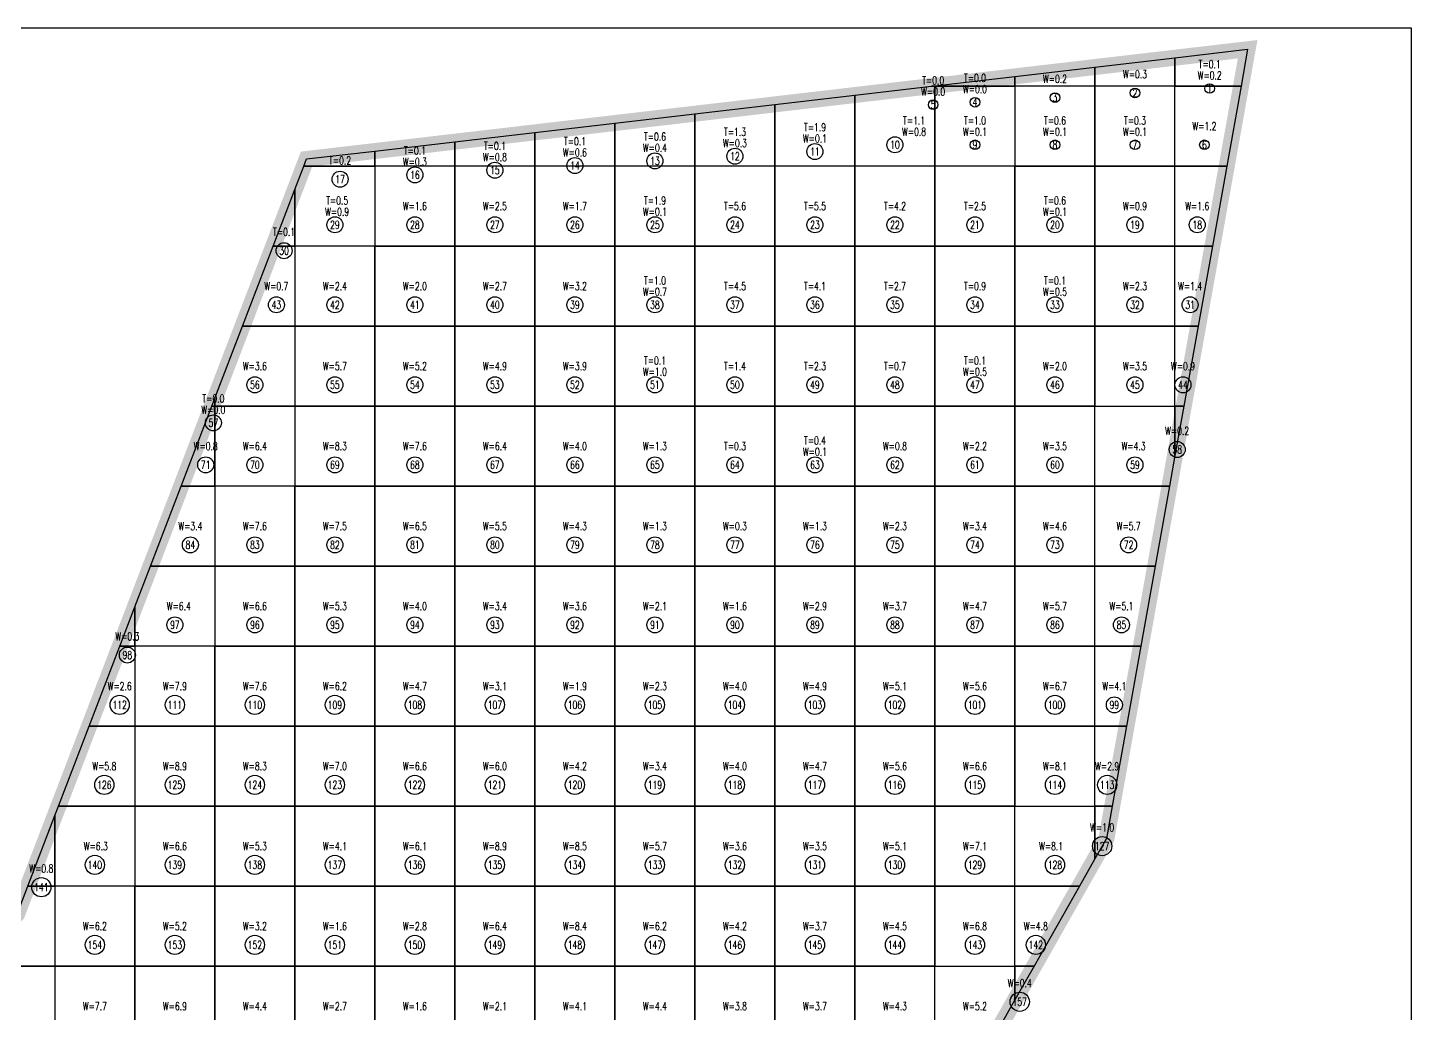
# Model space of a CAD drawing. Extents: x 4283 to 40403, y 1134 to 1764.
# Drawn here: x 16305.5 to 16392, y 1612.5 to 1674.1 of the extents above; entities that cross this region are included whole.
import ezdxf
from ezdxf.enums import TextEntityAlignment as Align

# ---------------------------------------------------------------- set-up
doc = ezdxf.new("R2010")
doc.units = 0
for name, color, linetype in [('tdz_18-2方格网', 2, 'Continuous'), ('tdz_18-2方格网计算', 7, 'Continuous'), ('tdz_土方计算图', 7, 'Continuous'), ('tdz_格田', 6, 'Continuous')]:
    doc.layers.add(name, color=color, linetype=linetype)
doc.styles.add('GLandNum', font='txt_____.ttf', dxfattribs={"width": 0.7, "height": 0.5})

msp = doc.modelspace()

# ---------------------------------------------------------------- linework, layer by layer
at = {"layer": 'tdz_18-2方格网', "linetype": 'Continuous'}
for points in [[(16381.348, 1670.44, 3396), (16377.219, 1670.44, 3396.122), (16377.219, 1672.215, 3396.202), (16381.761, 1672.745, 3396)], [(16372.219, 1671.632, 3396.424), (16372.219, 1670.44, 3396.343), (16367.219, 1670.44, 3396.705), (16367.219, 1671.049, 3396.645)], [(16377.219, 1672.215, 3396.202), (16377.219, 1670.44, 3396.122), (16372.219, 1670.44, 3396.343), (16372.219, 1671.632, 3396.424)], [(16367.219, 1671.049, 3396.645), (16367.219, 1670.44, 3396.705), (16362.219, 1670.44, 3396.871), (16362.219, 1670.466, 3396.867)], [(16357.219, 1669.883, 3397.089), (16357.219, 1665.44, 3396.807), (16352.219, 1665.44, 3397.036), (16352.219, 1669.3, 3397.311)], [(16361.996, 1670.44, 3396.877), (16362.219, 1670.44, 3396.871), (16362.219, 1665.44, 3396.631), (16357.219, 1665.44, 3396.807), (16357.219, 1669.883, 3397.089)], [(16362.219, 1670.466, 3396.867), (16362.219, 1670.44, 3396.871), (16361.996, 1670.44, 3396.877)], [(16362.219, 1665.44, 3396.631), (16362.219, 1670.44, 3396.871), (16367.219, 1670.44, 3396.705), (16367.219, 1665.44, 3396.455)], [(16367.219, 1670.44, 3396.705), (16367.219, 1665.44, 3396.455), (16372.219, 1665.44, 3396.279), (16372.219, 1670.44, 3396.343)], [(16372.219, 1670.44, 3396.343), (16372.219, 1665.44, 3396.279), (16377.219, 1665.44, 3396.103), (16377.219, 1670.44, 3396.122)], [(16377.219, 1670.44, 3396.122), (16381.348, 1670.44, 3396), (16380.454, 1665.44, 3396), (16377.219, 1665.44, 3396.103)], [(16352.219, 1669.3, 3397.311), (16352.219, 1665.44, 3397.036), (16347.219, 1665.44, 3397.398), (16347.219, 1668.717, 3397.533)], [(16342.219, 1668.134, 3397.755), (16342.219, 1665.44, 3397.76), (16337.219, 1665.44, 3398.121), (16337.219, 1667.551, 3397.977)], [(16347.219, 1668.717, 3397.533), (16347.219, 1665.44, 3397.398), (16342.219, 1665.44, 3397.76), (16342.219, 1668.134, 3397.755)], [(16337.219, 1667.551, 3397.977), (16337.219, 1665.44, 3398.121), (16332.219, 1665.44, 3398.438), (16332.219, 1666.967, 3398.199)], [(16327.219, 1666.384, 3398.421), (16327.219, 1665.44, 3398.568), (16322.781, 1665.44, 3398.616), (16322.952, 1665.887, 3398.61)], [(16332.219, 1666.967, 3398.199), (16332.219, 1665.44, 3398.438), (16327.219, 1665.44, 3398.568), (16327.219, 1666.384, 3398.421)], [(16322.781, 1665.44, 3398.616), (16327.219, 1665.44, 3398.568), (16327.219, 1660.44, 3398.447), (16322.219, 1660.44, 3398.707), (16322.219, 1663.975, 3398.634)], [(16327.219, 1665.44, 3398.568), (16327.219, 1660.44, 3398.447), (16332.219, 1660.44, 3398.189), (16332.219, 1665.44, 3398.438)], [(16332.219, 1665.44, 3398.438), (16332.219, 1660.44, 3398.189), (16337.219, 1660.44, 3398.044), (16337.219, 1665.44, 3398.121)], [(16337.219, 1665.44, 3398.121), (16337.219, 1660.44, 3398.044), (16342.219, 1660.44, 3397.813), (16342.219, 1665.44, 3397.76)], [(16342.219, 1665.44, 3397.76), (16342.219, 1660.44, 3397.813), (16347.219, 1660.44, 3397.151), (16347.219, 1665.44, 3397.398)], [(16347.219, 1665.44, 3397.398), (16347.219, 1660.44, 3397.151), (16352.219, 1660.44, 3396.967), (16352.219, 1665.44, 3397.036)], [(16352.219, 1665.44, 3397.036), (16352.219, 1660.44, 3396.967), (16357.219, 1660.44, 3396.778), (16357.219, 1665.44, 3396.807)], [(16357.219, 1665.44, 3396.807), (16357.219, 1660.44, 3396.778), (16362.219, 1660.44, 3396.595), (16362.219, 1665.44, 3396.631)], [(16362.219, 1665.44, 3396.631), (16362.219, 1660.44, 3396.595), (16367.219, 1660.44, 3396.422), (16367.219, 1665.44, 3396.455)], [(16367.219, 1665.44, 3396.455), (16367.219, 1660.44, 3396.422), (16372.219, 1660.44, 3396.25), (16372.219, 1665.44, 3396.279)], [(16372.219, 1665.44, 3396.279), (16372.219, 1660.44, 3396.25), (16377.219, 1660.44, 3396.077), (16377.219, 1665.44, 3396.103)], [(16377.219, 1665.44, 3396.103), (16380.454, 1665.44, 3396), (16379.56, 1660.44, 3396), (16377.219, 1660.44, 3396.077)], [(16322.219, 1663.975, 3398.634), (16322.219, 1660.44, 3398.707), (16320.864, 1660.44, 3398.679)], [(16320.864, 1660.44, 3398.679), (16322.219, 1660.44, 3398.707), (16322.219, 1655.44, 3398.76), (16318.946, 1655.44, 3398.741)], [(16322.219, 1660.44, 3398.707), (16322.219, 1655.44, 3398.76), (16327.219, 1655.44, 3398.498), (16327.219, 1660.44, 3398.447)], [(16327.219, 1660.44, 3398.447), (16327.219, 1655.44, 3398.498), (16332.219, 1655.44, 3398.231), (16332.219, 1660.44, 3398.189)], [(16332.219, 1660.44, 3398.189), (16332.219, 1655.44, 3398.231), (16337.219, 1655.44, 3398.021), (16337.219, 1660.44, 3398.044)], [(16337.219, 1660.44, 3398.044), (16337.219, 1655.44, 3398.021), (16342.219, 1655.44, 3397.707), (16342.219, 1660.44, 3397.813)], [(16342.219, 1660.44, 3397.813), (16342.219, 1655.44, 3397.707), (16347.219, 1655.44, 3397.313), (16347.219, 1660.44, 3397.151)], [(16347.219, 1660.44, 3397.151), (16347.219, 1655.44, 3397.313), (16352.219, 1655.44, 3396.954), (16352.219, 1660.44, 3396.967)], [(16352.219, 1660.44, 3396.967), (16352.219, 1655.44, 3396.954), (16357.219, 1655.44, 3396.765), (16357.219, 1660.44, 3396.778)], [(16357.219, 1660.44, 3396.778), (16357.219, 1655.44, 3396.765), (16362.219, 1655.44, 3396.576), (16362.219, 1660.44, 3396.595)], [(16362.219, 1660.44, 3396.595), (16362.219, 1655.44, 3396.576), (16367.219, 1655.44, 3396.387), (16367.219, 1660.44, 3396.422)], [(16367.219, 1660.44, 3396.422), (16367.219, 1655.44, 3396.387), (16372.219, 1655.44, 3396.204), (16372.219, 1660.44, 3396.25)], [(16372.219, 1660.44, 3396.25), (16372.219, 1655.44, 3396.204), (16377.219, 1655.44, 3396.031), (16377.219, 1660.44, 3396.077)], [(16377.219, 1660.44, 3396.077), (16379.56, 1660.44, 3396), (16378.665, 1655.44, 3396), (16377.219, 1655.44, 3396.031)], [(16318.946, 1655.44, 3398.741), (16322.219, 1655.44, 3398.76), (16322.219, 1650.44, 3398.814), (16317.219, 1650.44, 3398.812), (16317.219, 1650.936, 3398.798)], [(16322.219, 1655.44, 3398.76), (16322.219, 1650.44, 3398.814), (16327.219, 1650.44, 3398.525), (16327.219, 1655.44, 3398.498)], [(16327.219, 1655.44, 3398.498), (16327.219, 1650.44, 3398.525), (16332.219, 1650.44, 3398.273), (16332.219, 1655.44, 3398.231)], [(16332.219, 1655.44, 3398.231), (16332.219, 1650.44, 3398.273), (16337.219, 1650.44, 3397.981), (16337.219, 1655.44, 3398.021)], [(16337.219, 1655.44, 3398.021), (16337.219, 1650.44, 3397.981), (16342.219, 1650.44, 3397.642), (16342.219, 1655.44, 3397.707)], [(16342.219, 1655.44, 3397.707), (16342.219, 1650.44, 3397.642), (16347.219, 1650.44, 3397.275), (16347.219, 1655.44, 3397.313)], [(16347.219, 1655.44, 3397.313), (16347.219, 1650.44, 3397.275), (16352.219, 1650.44, 3396.948), (16352.219, 1655.44, 3396.954)], [(16352.219, 1655.44, 3396.954), (16352.219, 1650.44, 3396.948), (16357.219, 1650.44, 3396.758), (16357.219, 1655.44, 3396.765)], [(16357.219, 1655.44, 3396.765), (16357.219, 1650.44, 3396.758), (16362.219, 1650.44, 3396.568), (16362.219, 1655.44, 3396.576)], [(16362.219, 1655.44, 3396.576), (16362.219, 1650.44, 3396.568), (16367.219, 1650.44, 3396.378), (16367.219, 1655.44, 3396.387)], [(16367.219, 1655.44, 3396.387), (16367.219, 1650.44, 3396.378), (16372.219, 1650.44, 3396.186), (16372.219, 1655.44, 3396.204)], [(16372.219, 1655.44, 3396.204), (16372.219, 1650.44, 3396.186), (16377.219, 1650.44, 3396), (16377.219, 1655.44, 3396.031)], [(16377.219, 1655.44, 3396.031), (16378.665, 1655.44, 3396), (16377.771, 1650.44, 3396), (16377.219, 1650.44, 3396)], [(16317.219, 1650.936, 3398.798), (16317.219, 1650.44, 3398.812), (16317.029, 1650.44, 3398.804)], [(16317.029, 1650.44, 3398.804), (16317.219, 1650.44, 3398.812), (16317.219, 1645.44, 3398.944), (16315.112, 1645.44, 3398.867)], [(16317.219, 1645.44, 3398.944), (16317.219, 1650.44, 3398.812), (16322.219, 1650.44, 3398.814), (16322.219, 1645.44, 3398.787)], [(16322.219, 1650.44, 3398.814), (16322.219, 1645.44, 3398.787), (16327.219, 1645.44, 3398.552), (16327.219, 1650.44, 3398.525)], [(16327.219, 1650.44, 3398.525), (16327.219, 1645.44, 3398.552), (16332.219, 1645.44, 3398.232), (16332.219, 1650.44, 3398.273)], [(16332.219, 1650.44, 3398.273), (16332.219, 1645.44, 3398.232), (16337.219, 1645.44, 3397.91), (16337.219, 1650.44, 3397.981)], [(16337.219, 1650.44, 3397.981), (16337.219, 1645.44, 3397.91), (16342.219, 1645.44, 3397.507), (16342.219, 1650.44, 3397.642)], [(16342.219, 1650.44, 3397.642), (16342.219, 1645.44, 3397.507), (16347.219, 1645.44, 3397.198), (16347.219, 1650.44, 3397.275)], [(16347.219, 1650.44, 3397.275), (16347.219, 1645.44, 3397.198), (16352.219, 1645.44, 3396.944), (16352.219, 1650.44, 3396.948)], [(16352.219, 1650.44, 3396.948), (16352.219, 1645.44, 3396.944), (16357.219, 1645.44, 3396.744), (16357.219, 1650.44, 3396.758)], [(16357.219, 1650.44, 3396.758), (16357.219, 1645.44, 3396.744), (16362.219, 1645.44, 3396.544), (16362.219, 1650.44, 3396.568)], [(16362.219, 1650.44, 3396.568), (16362.219, 1645.44, 3396.544), (16367.219, 1645.44, 3396.344), (16367.219, 1650.44, 3396.378)], [(16367.219, 1650.44, 3396.378), (16367.219, 1645.44, 3396.344), (16372.219, 1645.44, 3396.144), (16372.219, 1650.44, 3396.186)], [(16376.876, 1645.44, 3396), (16372.219, 1645.44, 3396.144), (16372.219, 1650.44, 3396.186), (16377.219, 1650.44, 3396), (16377.219, 1647.356, 3396)], [(16377.219, 1650.44, 3396), (16377.771, 1650.44, 3396), (16377.219, 1647.356, 3396)], [(16315.112, 1645.44, 3398.867), (16317.219, 1645.44, 3398.944), (16317.219, 1640.44, 3398.877), (16313.194, 1640.44, 3398.93)], [(16317.219, 1645.44, 3398.944), (16317.219, 1640.44, 3398.877), (16322.219, 1640.44, 3398.59), (16322.219, 1645.44, 3398.787)], [(16322.219, 1645.44, 3398.787), (16322.219, 1640.44, 3398.59), (16327.219, 1640.44, 3398.278), (16327.219, 1645.44, 3398.552)], [(16327.219, 1645.44, 3398.552), (16327.219, 1640.44, 3398.278), (16332.219, 1640.44, 3398.001), (16332.219, 1645.44, 3398.232)], [(16332.219, 1645.44, 3398.232), (16332.219, 1640.44, 3398.001), (16337.219, 1640.44, 3397.782), (16337.219, 1645.44, 3397.91)], [(16337.219, 1645.44, 3397.91), (16337.219, 1640.44, 3397.782), (16342.219, 1640.44, 3397.544), (16342.219, 1645.44, 3397.507)], [(16342.219, 1645.44, 3397.507), (16342.219, 1640.44, 3397.544), (16347.219, 1640.44, 3397.063), (16347.219, 1645.44, 3397.198)], [(16347.219, 1645.44, 3397.198), (16347.219, 1640.44, 3397.063), (16352.219, 1640.44, 3396.924), (16352.219, 1645.44, 3396.944)], [(16352.219, 1645.44, 3396.944), (16352.219, 1640.44, 3396.924), (16357.219, 1640.44, 3396.708), (16357.219, 1645.44, 3396.744)], [(16357.219, 1645.44, 3396.744), (16357.219, 1640.44, 3396.708), (16362.219, 1640.44, 3396.502), (16362.219, 1645.44, 3396.544)], [(16362.219, 1645.44, 3396.544), (16362.219, 1640.44, 3396.502), (16367.219, 1640.44, 3396.302), (16367.219, 1645.44, 3396.344)], [(16367.219, 1645.44, 3396.344), (16367.219, 1640.44, 3396.302), (16372.219, 1640.44, 3396.102), (16372.219, 1645.44, 3396.144)], [(16372.219, 1645.44, 3396.144), (16376.876, 1645.44, 3396), (16375.982, 1640.44, 3396), (16372.219, 1640.44, 3396.102)], [(16313.194, 1640.44, 3398.93), (16317.219, 1640.44, 3398.877), (16317.219, 1635.44, 3398.769), (16312.219, 1635.44, 3399), (16312.219, 1637.897, 3398.961)], [(16317.219, 1640.44, 3398.877), (16317.219, 1635.44, 3398.769), (16322.219, 1635.44, 3398.474), (16322.219, 1640.44, 3398.59)], [(16322.219, 1640.44, 3398.59), (16322.219, 1635.44, 3398.474), (16327.219, 1635.44, 3398.178), (16327.219, 1640.44, 3398.278)], [(16327.219, 1640.44, 3398.278), (16327.219, 1635.44, 3398.178), (16332.219, 1635.44, 3397.864), (16332.219, 1640.44, 3398.001)], [(16332.219, 1640.44, 3398.001), (16332.219, 1635.44, 3397.864), (16337.219, 1635.44, 3397.598), (16337.219, 1640.44, 3397.782)], [(16337.219, 1640.44, 3397.782), (16337.219, 1635.44, 3397.598), (16342.219, 1635.44, 3397.364), (16342.219, 1640.44, 3397.544)], [(16342.219, 1640.44, 3397.544), (16342.219, 1635.44, 3397.364), (16347.219, 1635.44, 3397.144), (16347.219, 1640.44, 3397.063)], [(16347.219, 1640.44, 3397.063), (16347.219, 1635.44, 3397.144), (16352.219, 1635.44, 3396.911), (16352.219, 1640.44, 3396.924)], [(16352.219, 1640.44, 3396.924), (16352.219, 1635.44, 3396.911), (16357.219, 1635.44, 3396.695), (16357.219, 1640.44, 3396.708)], [(16357.219, 1640.44, 3396.708), (16357.219, 1635.44, 3396.695), (16362.219, 1635.44, 3396.479), (16362.219, 1640.44, 3396.502)], [(16362.219, 1640.44, 3396.502), (16362.219, 1635.44, 3396.479), (16367.219, 1635.44, 3396.263), (16367.219, 1640.44, 3396.302)], [(16367.219, 1640.44, 3396.302), (16367.219, 1635.44, 3396.263), (16372.219, 1635.44, 3396.06), (16372.219, 1640.44, 3396.102)], [(16372.219, 1640.44, 3396.102), (16375.982, 1640.44, 3396), (16375.088, 1635.44, 3396), (16372.219, 1635.44, 3396.06)], [(16312.219, 1637.897, 3398.961), (16312.219, 1635.44, 3399), (16311.277, 1635.44, 3398.992)], [(16311.277, 1635.44, 3398.992), (16312.219, 1635.44, 3399), (16312.219, 1630.44, 3398.996), (16309.36, 1630.44, 3399)], [(16312.219, 1635.44, 3399), (16312.219, 1630.44, 3398.996), (16317.219, 1630.44, 3398.798), (16317.219, 1635.44, 3398.769)], [(16317.219, 1635.44, 3398.769), (16317.219, 1630.44, 3398.798), (16322.219, 1630.44, 3398.481), (16322.219, 1635.44, 3398.474)], [(16322.219, 1635.44, 3398.474), (16322.219, 1630.44, 3398.481), (16327.219, 1630.44, 3398.185), (16327.219, 1635.44, 3398.178)], [(16327.219, 1635.44, 3398.178), (16327.219, 1630.44, 3398.185), (16332.219, 1630.44, 3397.871), (16332.219, 1635.44, 3397.864)], [(16332.219, 1635.44, 3397.864), (16332.219, 1630.44, 3397.871), (16337.219, 1630.44, 3397.531), (16337.219, 1635.44, 3397.598)], [(16337.219, 1635.44, 3397.598), (16337.219, 1630.44, 3397.531), (16342.219, 1630.44, 3397.196), (16342.219, 1635.44, 3397.364)], [(16342.219, 1635.44, 3397.364), (16342.219, 1630.44, 3397.196), (16347.219, 1630.44, 3397.065), (16347.219, 1635.44, 3397.144)], [(16347.219, 1635.44, 3397.144), (16347.219, 1630.44, 3397.065), (16352.219, 1630.44, 3396.933), (16352.219, 1635.44, 3396.911)], [(16352.219, 1635.44, 3396.911), (16352.219, 1630.44, 3396.933), (16357.219, 1630.44, 3396.679), (16357.219, 1635.44, 3396.695)], [(16357.219, 1635.44, 3396.695), (16357.219, 1630.44, 3396.679), (16362.219, 1630.44, 3396.415), (16362.219, 1635.44, 3396.479)], [(16362.219, 1635.44, 3396.479), (16362.219, 1630.44, 3396.415), (16367.219, 1630.44, 3396.205), (16367.219, 1635.44, 3396.263)], [(16367.219, 1635.44, 3396.263), (16367.219, 1630.44, 3396.205), (16372.219, 1630.44, 3396.028), (16372.219, 1635.44, 3396.06)], [(16372.219, 1635.44, 3396.06), (16375.088, 1635.44, 3396), (16374.193, 1630.44, 3396), (16372.219, 1630.44, 3396.028)], [(16309.36, 1630.44, 3399), (16312.219, 1630.44, 3398.996), (16312.219, 1625.44, 3398.924), (16307.442, 1625.44, 3399)], [(16312.219, 1630.44, 3398.996), (16312.219, 1625.44, 3398.924), (16317.219, 1625.44, 3398.658), (16317.219, 1630.44, 3398.798)], [(16317.219, 1630.44, 3398.798), (16317.219, 1625.44, 3398.658), (16322.219, 1625.44, 3398.368), (16322.219, 1630.44, 3398.481)], [(16322.219, 1630.44, 3398.481), (16322.219, 1625.44, 3398.368), (16327.219, 1625.44, 3398.07), (16327.219, 1630.44, 3398.185)], [(16327.219, 1630.44, 3398.185), (16327.219, 1625.44, 3398.07), (16332.219, 1625.44, 3397.942), (16332.219, 1630.44, 3397.871)], [(16332.219, 1630.44, 3397.871), (16332.219, 1625.44, 3397.942), (16337.219, 1625.44, 3397.642), (16337.219, 1630.44, 3397.531)], [(16337.219, 1630.44, 3397.531), (16337.219, 1625.44, 3397.642), (16342.219, 1625.44, 3397.344), (16342.219, 1630.44, 3397.196)], [(16342.219, 1630.44, 3397.196), (16342.219, 1625.44, 3397.344), (16347.219, 1625.44, 3397.004), (16347.219, 1630.44, 3397.065)], [(16347.219, 1630.44, 3397.065), (16347.219, 1625.44, 3397.004), (16352.219, 1625.44, 3396.705), (16352.219, 1630.44, 3396.933)], [(16352.219, 1630.44, 3396.933), (16352.219, 1625.44, 3396.705), (16357.219, 1625.44, 3396.532), (16357.219, 1630.44, 3396.679)], [(16357.219, 1630.44, 3396.679), (16357.219, 1625.44, 3396.532), (16362.219, 1625.44, 3396.371), (16362.219, 1630.44, 3396.415)], [(16362.219, 1630.44, 3396.415), (16362.219, 1625.44, 3396.371), (16367.219, 1625.44, 3396.194), (16367.219, 1630.44, 3396.205)], [(16367.219, 1630.44, 3396.205), (16367.219, 1625.44, 3396.194), (16372.219, 1625.44, 3396.016), (16372.219, 1630.44, 3396.028)], [(16372.219, 1630.44, 3396.028), (16374.193, 1630.44, 3396), (16373.299, 1625.44, 3396), (16372.219, 1625.44, 3396.016)], [(16307.219, 1624.858, 3399), (16307.219, 1620.44, 3398.976), (16305.525, 1620.44, 3399)], [(16307.442, 1625.44, 3399), (16312.219, 1625.44, 3398.924), (16312.219, 1620.44, 3398.656), (16307.219, 1620.44, 3398.976), (16307.219, 1624.858, 3399)], [(16312.219, 1625.44, 3398.924), (16312.219, 1620.44, 3398.656), (16317.219, 1620.44, 3398.435), (16317.219, 1625.44, 3398.658)], [(16317.219, 1625.44, 3398.658), (16317.219, 1620.44, 3398.435), (16322.219, 1620.44, 3398.029), (16322.219, 1625.44, 3398.368)], [(16322.219, 1625.44, 3398.368), (16322.219, 1620.44, 3398.029), (16327.219, 1620.44, 3397.835), (16327.219, 1625.44, 3398.07)], [(16327.219, 1625.44, 3398.07), (16327.219, 1620.44, 3397.835), (16332.219, 1620.44, 3397.788), (16332.219, 1625.44, 3397.942)], [(16332.219, 1625.44, 3397.942), (16332.219, 1620.44, 3397.788), (16337.219, 1620.44, 3397.741), (16337.219, 1625.44, 3397.642)], [(16337.219, 1625.44, 3397.642), (16337.219, 1620.44, 3397.741), (16342.219, 1620.44, 3397.333), (16342.219, 1625.44, 3397.344)], [(16342.219, 1625.44, 3397.344), (16342.219, 1620.44, 3397.333), (16347.219, 1620.44, 3396.943), (16347.219, 1625.44, 3397.004)], [(16347.219, 1625.44, 3397.004), (16347.219, 1620.44, 3396.943), (16352.219, 1620.44, 3396.657), (16352.219, 1625.44, 3396.705)], [(16352.219, 1625.44, 3396.705), (16352.219, 1620.44, 3396.657), (16357.219, 1620.44, 3396.416), (16357.219, 1625.44, 3396.532)], [(16357.219, 1625.44, 3396.532), (16357.219, 1620.44, 3396.416), (16362.219, 1620.44, 3396.259), (16362.219, 1625.44, 3396.371)], [(16362.219, 1625.44, 3396.371), (16362.219, 1620.44, 3396.259), (16367.219, 1620.44, 3396.102), (16367.219, 1625.44, 3396.194)], [(16371.247, 1620.44, 3396), (16367.219, 1620.44, 3396.102), (16367.219, 1625.44, 3396.194), (16372.219, 1625.44, 3396.016), (16372.219, 1622.154, 3396)], [(16372.219, 1625.44, 3396.016), (16373.299, 1625.44, 3396), (16372.938, 1623.422, 3396), (16372.219, 1622.154, 3396)], [(16305.525, 1620.44, 3399), (16307.219, 1620.44, 3398.976), (16307.219, 1615.44, 3398.941), (16302.219, 1615.44, 3399), (16302.219, 1615.725, 3399), (16304.858, 1618.7, 3399)], [(16307.219, 1620.44, 3398.976), (16307.219, 1615.44, 3398.941), (16312.219, 1615.44, 3398.674), (16312.219, 1620.44, 3398.656)], [(16312.219, 1620.44, 3398.656), (16312.219, 1615.44, 3398.674), (16317.219, 1615.44, 3398.34), (16317.219, 1620.44, 3398.435)], [(16317.219, 1620.44, 3398.435), (16317.219, 1615.44, 3398.34), (16322.219, 1615.44, 3397.999), (16322.219, 1620.44, 3398.029)], [(16322.219, 1620.44, 3398.029), (16322.219, 1615.44, 3397.999), (16327.219, 1615.44, 3397.701), (16327.219, 1620.44, 3397.835)], [(16327.219, 1620.44, 3397.835), (16327.219, 1615.44, 3397.701), (16332.219, 1615.44, 3397.449), (16332.219, 1620.44, 3397.788)], [(16332.219, 1620.44, 3397.788), (16332.219, 1615.44, 3397.449), (16337.219, 1615.44, 3397.396), (16337.219, 1620.44, 3397.741)], [(16337.219, 1620.44, 3397.741), (16337.219, 1615.44, 3397.396), (16342.219, 1615.44, 3397.229), (16342.219, 1620.44, 3397.333)], [(16342.219, 1620.44, 3397.333), (16342.219, 1615.44, 3397.229), (16347.219, 1615.44, 3396.865), (16347.219, 1620.44, 3396.943)], [(16347.219, 1620.44, 3396.943), (16347.219, 1615.44, 3396.865), (16352.219, 1615.44, 3396.604), (16352.219, 1620.44, 3396.657)], [(16352.219, 1620.44, 3396.657), (16352.219, 1615.44, 3396.604), (16357.219, 1615.44, 3396.324), (16357.219, 1620.44, 3396.416)], [(16357.219, 1620.44, 3396.416), (16357.219, 1615.44, 3396.324), (16362.219, 1615.44, 3396.154), (16362.219, 1620.44, 3396.259)], [(16362.219, 1620.44, 3396.259), (16362.219, 1615.44, 3396.154), (16367.219, 1615.44, 3396.024), (16367.219, 1620.44, 3396.102)], [(16367.219, 1620.44, 3396.102), (16371.247, 1620.44, 3396), (16368.412, 1615.44, 3396), (16367.219, 1615.44, 3396.024)], [(16302.219, 1610.44, 3398.94), (16302.219, 1615.44, 3399), (16307.219, 1615.44, 3398.941), (16307.219, 1610.44, 3398.854)], [(16307.219, 1615.44, 3398.941), (16307.219, 1610.44, 3398.854), (16312.219, 1610.44, 3398.691), (16312.219, 1615.44, 3398.674)], [(16312.219, 1615.44, 3398.674), (16312.219, 1610.44, 3398.691), (16317.219, 1610.44, 3398.332), (16317.219, 1615.44, 3398.34)], [(16317.219, 1615.44, 3398.34), (16317.219, 1610.44, 3398.332), (16322.219, 1610.44, 3397.987), (16322.219, 1615.44, 3397.999)], [(16322.219, 1615.44, 3397.999), (16322.219, 1610.44, 3397.987), (16327.219, 1610.44, 3397.715), (16327.219, 1615.44, 3397.701)], [(16327.219, 1615.44, 3397.701), (16327.219, 1610.44, 3397.715), (16332.219, 1610.44, 3397.387), (16332.219, 1615.44, 3397.449)], [(16332.219, 1615.44, 3397.449), (16332.219, 1610.44, 3397.387), (16337.219, 1610.44, 3397.108), (16337.219, 1615.44, 3397.396)], [(16337.219, 1615.44, 3397.396), (16337.219, 1610.44, 3397.108), (16342.219, 1610.44, 3396.942), (16342.219, 1615.44, 3397.229)], [(16342.219, 1615.44, 3397.229), (16342.219, 1610.44, 3396.942), (16347.219, 1610.44, 3396.714), (16347.219, 1615.44, 3396.865)], [(16347.219, 1615.44, 3396.865), (16347.219, 1610.44, 3396.714), (16352.219, 1610.44, 3396.483), (16352.219, 1615.44, 3396.604)], [(16352.219, 1615.44, 3396.604), (16352.219, 1610.44, 3396.483), (16357.219, 1610.44, 3396.252), (16357.219, 1615.44, 3396.324)], [(16357.219, 1615.44, 3396.324), (16357.219, 1610.44, 3396.252), (16362.219, 1610.44, 3396.056), (16362.219, 1615.44, 3396.154)], [(16365.577, 1610.44, 3396), (16362.219, 1610.44, 3396.056), (16362.219, 1615.44, 3396.154), (16367.219, 1615.44, 3396.024), (16367.219, 1613.336, 3396)], [(16367.219, 1615.44, 3396.024), (16368.412, 1615.44, 3396), (16367.219, 1613.336, 3396)]]:
    msp.add_polyline3d(points, close=True, dxfattribs=at)
at = {"layer": 'tdz_18-2方格网计算', "color": 7, "linetype": 'Continuous'}
for centre, radius in [((16369.719, 1669.724), 0.3), ((16374.719, 1670.015), 0.3), ((16379.387, 1670.293), 0.3), ((16362.108, 1669.28), 0.3), ((16364.719, 1669.432), 0.3), ((16359.719, 1666.773), 0.5), ((16349.719, 1666.057), 0.5), ((16354.719, 1666.349), 0.5), ((16364.719, 1666.773), 0.3), ((16369.719, 1666.773), 0.3), ((16374.719, 1666.773), 0.3), ((16379.06, 1666.773), 0.3), ((16334.719, 1665.183), 0.5), ((16339.719, 1665.474), 0.5), ((16344.719, 1665.766), 0.5), ((16325.043, 1664.621), 0.5), ((16329.719, 1664.891), 0.5), ((16324.719, 1661.773), 0.5), ((16329.719, 1661.773), 0.5), ((16334.719, 1661.773), 0.5), ((16339.719, 1661.773), 0.5), ((16344.719, 1661.773), 0.5), ((16349.719, 1661.773), 0.5), ((16354.719, 1661.773), 0.5), ((16359.719, 1661.773), 0.5), ((16364.719, 1661.773), 0.5), ((16369.719, 1661.773), 0.5), ((16374.719, 1661.773), 0.5), ((16378.613, 1661.773), 0.5), ((16321.542, 1660.157), 0.5), ((16321.062, 1656.773), 0.5), ((16324.719, 1656.773), 0.5), ((16329.719, 1656.773), 0.5), ((16334.719, 1656.773), 0.5), ((16339.719, 1656.773), 0.5), ((16344.719, 1656.773), 0.5), ((16349.719, 1656.773), 0.5), ((16354.719, 1656.773), 0.5), ((16359.719, 1656.773), 0.5), ((16364.719, 1656.773), 0.5), ((16369.719, 1656.773), 0.5), ((16374.719, 1656.773), 0.5), ((16378.166, 1656.773), 0.5), ((16319.719, 1651.773), 0.5), ((16324.719, 1651.773), 0.5), ((16329.719, 1651.773), 0.5), ((16334.719, 1651.773), 0.5), ((16339.719, 1651.773), 0.5), ((16344.719, 1651.773), 0.5), ((16349.719, 1651.773), 0.5), ((16354.719, 1651.773), 0.5), ((16359.719, 1651.773), 0.5), ((16364.719, 1651.773), 0.5), ((16369.719, 1651.773), 0.5), ((16374.719, 1651.773), 0.5), ((16377.719, 1651.773), 0.5), ((16317.124, 1649.397), 0.5), ((16377.357, 1647.732), 0.5), ((16316.645, 1646.773), 0.5), ((16319.719, 1646.773), 0.5), ((16324.719, 1646.773), 0.5), ((16329.719, 1646.773), 0.5), ((16334.719, 1646.773), 0.5), ((16339.719, 1646.773), 0.5), ((16344.719, 1646.773), 0.5), ((16349.719, 1646.773), 0.5), ((16354.719, 1646.773), 0.5), ((16359.719, 1646.773), 0.5), ((16364.719, 1646.773), 0.5), ((16369.719, 1646.773), 0.5), ((16374.719, 1646.773), 0.5), ((16315.686, 1641.773), 0.5), ((16319.719, 1641.773), 0.5), ((16324.719, 1641.773), 0.5), ((16329.719, 1641.773), 0.5), ((16334.719, 1641.773), 0.5), ((16339.719, 1641.773), 0.5), ((16344.719, 1641.773), 0.5), ((16349.719, 1641.773), 0.5), ((16354.719, 1641.773), 0.5), ((16359.719, 1641.773), 0.5), ((16364.719, 1641.773), 0.5), ((16369.719, 1641.773), 0.5), ((16374.324, 1641.773), 0.5), ((16314.719, 1636.773), 0.5), ((16319.719, 1636.773), 0.5), ((16324.719, 1636.773), 0.5), ((16329.719, 1636.773), 0.5), ((16334.719, 1636.773), 0.5), ((16339.719, 1636.773), 0.5), ((16344.719, 1636.773), 0.5), ((16349.719, 1636.773), 0.5), ((16354.719, 1636.773), 0.5), ((16359.719, 1636.773), 0.5), ((16364.719, 1636.773), 0.5), ((16369.719, 1636.773), 0.5), ((16373.877, 1636.773), 0.5), ((16311.748, 1634.888), 0.5), ((16311.269, 1631.773), 0.6), ((16314.719, 1631.773), 0.6), ((16319.719, 1631.773), 0.6), ((16324.719, 1631.773), 0.6), ((16329.719, 1631.773), 0.6), ((16334.719, 1631.773), 0.6), ((16339.719, 1631.773), 0.6), ((16344.719, 1631.773), 0.6), ((16349.719, 1631.773), 0.6), ((16354.719, 1631.773), 0.6), ((16359.719, 1631.773), 0.6), ((16364.719, 1631.773), 0.6), ((16369.719, 1631.773), 0.6), ((16373.43, 1631.773), 0.5), ((16310.31, 1626.773), 0.6), ((16314.719, 1626.773), 0.6), ((16319.719, 1626.773), 0.6), ((16324.719, 1626.773), 0.6), ((16329.719, 1626.773), 0.6), ((16334.719, 1626.773), 0.6), ((16339.719, 1626.773), 0.6), ((16344.719, 1626.773), 0.6), ((16349.719, 1626.773), 0.6), ((16354.719, 1626.773), 0.6), ((16359.719, 1626.773), 0.6), ((16364.719, 1626.773), 0.6), ((16369.719, 1626.773), 0.6), ((16372.983, 1626.773), 0.6), ((16372.669, 1622.947), 0.6), ((16309.719, 1621.773), 0.6), ((16314.719, 1621.773), 0.6), ((16319.719, 1621.773), 0.6), ((16324.719, 1621.773), 0.6), ((16329.719, 1621.773), 0.6), ((16334.719, 1621.773), 0.6), ((16339.719, 1621.773), 0.6), ((16344.719, 1621.773), 0.6), ((16349.719, 1621.773), 0.6), ((16354.719, 1621.773), 0.6), ((16359.719, 1621.773), 0.6), ((16364.719, 1621.773), 0.6), ((16369.719, 1621.773), 0.6), ((16306.372, 1620.378), 0.6), ((16309.719, 1616.773), 0.6), ((16314.719, 1616.773), 0.6), ((16319.719, 1616.773), 0.6), ((16324.719, 1616.773), 0.6), ((16329.719, 1616.773), 0.6), ((16334.719, 1616.773), 0.6), ((16339.719, 1616.773), 0.6), ((16344.719, 1616.773), 0.6), ((16349.719, 1616.773), 0.6), ((16354.719, 1616.773), 0.6), ((16359.719, 1616.773), 0.6), ((16364.719, 1616.773), 0.6), ((16368.525, 1616.773), 0.6), ((16367.518, 1613.221), 0.6)]:
    msp.add_circle(centre, radius, dxfattribs=at)
at = {"layer": 'tdz_土方计算图', "linetype": 'Continuous'}
for points in [[(16261.99, 1674.092), (16391.99, 1674.092)], [(16391.99, 1674.092), (16391.99, 1514.092)]]:
    msp.add_lwpolyline(points, dxfattribs=at)
at = {"layer": 'tdz_格田', "linetype": 'Continuous', "lineweight": 60, "const_width": 1}
msp.add_lwpolyline([(16272.219, 1581.9), (16304.858, 1618.7), (16322.952, 1665.887), (16381.761, 1672.745), (16372.938, 1623.422), (16348.871, 1580.976), (16277.939, 1575.44), (16272.219, 1581.9)], close=True, dxfattribs=at)

# ---------------------------------------------------------------- texts
at = {"layer": 'tdz_18-2方格网计算', "color": 2, "linetype": 'Continuous', "style": 'GLandNum', "width": 0.7}
for s, p in [('T=0.1', (16379.387, 1671.81)), ('T=0.0', (16362.108, 1670.796)), ('T=0.0', (16364.719, 1670.949)), ('T=1.9', (16354.719, 1667.866)), ('T=1.1', (16360.913, 1668.29)), ('T=1.0', (16364.719, 1668.29)), ('T=0.6', (16369.719, 1668.29)), ('T=0.3', (16374.719, 1668.29)), ('T=0.1', (16339.719, 1666.991)), ('T=0.6', (16344.719, 1667.283)), ('T=1.3', (16349.719, 1667.574)), ('T=0.1', (16329.719, 1666.408)), ('T=0.1', (16334.719, 1666.699)), ('T=0.2', (16325.043, 1665.788)), ('T=0.5', (16324.86, 1663.29)), ('T=1.9', (16344.719, 1663.29)), ('T=5.6', (16349.719, 1662.94)), ('T=5.5', (16354.719, 1662.94)), ('T=4.2', (16359.719, 1662.94)), ('T=2.5', (16364.719, 1662.94)), ('T=0.6', (16369.719, 1663.29)), ('T=0.1', (16321.542, 1661.324)), ('T=1.0', (16344.719, 1658.29)), ('T=0.1', (16369.719, 1658.29)), ('T=4.5', (16349.719, 1657.94)), ('T=4.1', (16354.719, 1657.94)), ('T=2.7', (16359.719, 1657.94)), ('T=0.9', (16364.719, 1657.94)), ('T=0.1', (16344.719, 1653.29)), ('T=0.1', (16364.719, 1653.29)), ('T=1.4', (16349.719, 1652.94)), ('T=2.3', (16354.719, 1652.94)), ('T=0.7', (16359.719, 1652.94)), ('T=0.0', (16317.124, 1650.914)), ('T=0.3', (16349.719, 1647.94)), ('T=0.4', (16354.719, 1648.29))]:
    msp.add_text(s, height=0.5, dxfattribs=at).set_placement(p, align=Align.MIDDLE_CENTER)
at = {"layer": 'tdz_18-2方格网计算', "color": 173, "linetype": 'Continuous', "style": 'GLandNum', "width": 0.7}
for s, p in [('W=0.2', (16369.719, 1670.89)), ('W=0.3', (16374.719, 1671.182)), ('W=0.2', (16379.387, 1671.11)), ('W=0.0', (16362.108, 1670.096)), ('W=0.0', (16364.719, 1670.249)), ('W=1.2', (16379.06, 1667.94)), ('W=0.1', (16354.719, 1667.166)), ('W=0.8', (16360.913, 1667.59)), ('W=0.1', (16364.719, 1667.59)), ('W=0.1', (16369.719, 1667.59)), ('W=0.1', (16374.719, 1667.59)), ('W=0.6', (16339.719, 1666.291)), ('W=0.4', (16344.719, 1666.583)), ('W=0.3', (16349.719, 1666.874)), ('W=0.3', (16329.719, 1665.708)), ('W=0.8', (16334.719, 1665.999)), ('W=0.9', (16324.86, 1662.59)), ('W=1.6', (16329.719, 1662.94)), ('W=2.5', (16334.719, 1662.94)), ('W=1.7', (16339.719, 1662.94)), ('W=0.1', (16344.719, 1662.59)), ('W=0.1', (16369.719, 1662.59)), ('W=0.9', (16374.719, 1662.94)), ('W=1.6', (16378.613, 1662.94)), ('W=0.7', (16321.062, 1657.94)), ('W=2.4', (16324.719, 1657.94)), ('W=2.0', (16329.719, 1657.94)), ('W=2.7', (16334.719, 1657.94)), ('W=3.2', (16339.719, 1657.94)), ('W=0.7', (16344.719, 1657.59)), ('W=0.5', (16369.719, 1657.59)), ('W=2.3', (16374.719, 1657.94)), ('W=1.4', (16378.166, 1657.94)), ('W=3.6', (16319.719, 1652.94)), ('W=5.7', (16324.719, 1652.94)), ('W=5.2', (16329.719, 1652.94)), ('W=4.9', (16334.719, 1652.94)), ('W=3.9', (16339.719, 1652.94)), ('W=1.0', (16344.719, 1652.59)), ('W=0.5', (16364.719, 1652.59)), ('W=2.0', (16369.719, 1652.94)), ('W=3.5', (16374.719, 1652.94)), ('W=0.9', (16377.719, 1652.94)), ('W=0.0', (16317.124, 1650.214)), ('W=0.2', (16377.357, 1648.898)), ('W=0.8', (16316.645, 1647.94)), ('W=6.4', (16319.719, 1647.94)), ('W=8.3', (16324.719, 1647.94)), ('W=7.6', (16329.719, 1647.94)), ('W=6.4', (16334.719, 1647.94)), ('W=4.0', (16339.719, 1647.94)), ('W=1.3', (16344.719, 1647.94)), ('W=0.8', (16359.719, 1647.94)), ('W=2.2', (16364.719, 1647.94)), ('W=3.5', (16369.719, 1647.94)), ('W=4.3', (16374.634, 1647.94)), ('W=0.1', (16354.719, 1647.59)), ('W=3.4', (16315.686, 1642.94)), ('W=7.6', (16319.719, 1642.94)), ('W=7.5', (16324.719, 1642.94)), ('W=6.5', (16329.719, 1642.94)), ('W=5.5', (16334.719, 1642.94)), ('W=4.3', (16339.719, 1642.94)), ('W=1.3', (16344.719, 1642.94)), ('W=0.3', (16349.719, 1642.94)), ('W=1.3', (16354.719, 1642.94)), ('W=2.3', (16359.719, 1642.94)), ('W=3.4', (16364.719, 1642.94)), ('W=4.6', (16369.719, 1642.94)), ('W=5.7', (16374.324, 1642.94)), ('W=6.4', (16314.963, 1637.94)), ('W=6.6', (16319.719, 1637.94)), ('W=5.3', (16324.719, 1637.94)), ('W=4.0', (16329.719, 1637.94)), ('W=3.4', (16334.719, 1637.94)), ('W=3.6', (16339.719, 1637.94)), ('W=2.1', (16344.719, 1637.94)), ('W=1.6', (16349.719, 1637.94)), ('W=2.9', (16354.719, 1637.94)), ('W=3.7', (16359.719, 1637.94)), ('W=4.7', (16364.719, 1637.94)), ('W=5.7', (16369.719, 1637.94)), ('W=5.1', (16373.877, 1637.94)), ('W=0.3', (16311.748, 1636.054)), ('W=2.6', (16311.269, 1632.94)), ('W=7.9', (16314.719, 1632.94)), ('W=7.6', (16319.719, 1632.94)), ('W=6.2', (16324.719, 1632.94)), ('W=4.7', (16329.719, 1632.94)), ('W=3.1', (16334.719, 1632.94)), ('W=1.9', (16339.719, 1632.94)), ('W=2.3', (16344.719, 1632.94)), ('W=4.0', (16349.719, 1632.94)), ('W=4.9', (16354.719, 1632.94)), ('W=5.1', (16359.719, 1632.94)), ('W=5.6', (16364.719, 1632.94)), ('W=6.7', (16369.719, 1632.94)), ('W=4.1', (16373.43, 1632.94)), ('W=5.8', (16310.31, 1627.94)), ('W=8.9', (16314.719, 1627.94)), ('W=8.3', (16319.719, 1627.94)), ('W=7.0', (16324.719, 1627.94)), ('W=6.6', (16329.719, 1627.94)), ('W=6.0', (16334.719, 1627.94)), ('W=4.2', (16339.719, 1627.94)), ('W=3.4', (16344.719, 1627.94)), ('W=4.0', (16349.719, 1627.94)), ('W=4.7', (16354.719, 1627.94)), ('W=5.6', (16359.719, 1627.94)), ('W=6.6', (16364.719, 1627.94)), ('W=8.1', (16369.719, 1627.94)), ('W=2.9', (16372.983, 1627.94)), ('W=1.0', (16372.669, 1624.114)), ('W=6.3', (16309.775, 1622.94)), ('W=6.6', (16314.719, 1622.94)), ('W=5.3', (16319.719, 1622.94)), ('W=4.1', (16324.719, 1622.94)), ('W=6.1', (16329.719, 1622.94)), ('W=8.9', (16334.719, 1622.94)), ('W=8.5', (16339.719, 1622.94)), ('W=5.7', (16344.719, 1622.94)), ('W=3.6', (16349.719, 1622.94)), ('W=3.5', (16354.719, 1622.94)), ('W=5.1', (16359.719, 1622.94)), ('W=7.1', (16364.719, 1622.94)), ('W=8.1', (16369.476, 1622.94)), ('W=0.8', (16306.372, 1621.545)), ('W=6.2', (16309.719, 1617.94)), ('W=5.2', (16314.719, 1617.94)), ('W=3.2', (16319.719, 1617.94)), ('W=1.6', (16324.719, 1617.94)), ('W=2.8', (16329.719, 1617.94)), ('W=6.4', (16334.719, 1617.94)), ('W=8.4', (16339.719, 1617.94)), ('W=6.2', (16344.719, 1617.94)), ('W=4.2', (16349.719, 1617.94)), ('W=3.7', (16354.719, 1617.94)), ('W=4.5', (16359.719, 1617.94)), ('W=6.8', (16364.719, 1617.94)), ('W=4.8', (16368.525, 1617.94)), ('W=0.4', (16367.518, 1614.388)), ('W=7.7', (16309.719, 1612.94)), ('W=6.9', (16314.719, 1612.94)), ('W=4.4', (16319.719, 1612.94)), ('W=2.7', (16324.719, 1612.94)), ('W=1.6', (16329.719, 1612.94)), ('W=2.1', (16334.719, 1612.94)), ('W=4.1', (16339.719, 1612.94)), ('W=4.4', (16344.719, 1612.94)), ('W=3.8', (16349.719, 1612.94)), ('W=3.7', (16354.719, 1612.94)), ('W=4.3', (16359.719, 1612.94)), ('W=5.2', (16364.719, 1612.94))]:
    msp.add_text(s, height=0.5, dxfattribs=at).set_placement(p, align=Align.MIDDLE_CENTER)
at = {"layer": 'tdz_18-2方格网计算', "color": 7, "linetype": 'Continuous', "style": 'GLandNum', "width": 0.7}
for s, p in [('3', (16369.719, 1669.724)), ('2', (16374.719, 1670.015)), ('1', (16379.387, 1670.293)), ('5', (16362.108, 1669.28)), ('4', (16364.719, 1669.432)), ('12', (16349.719, 1666.057)), ('11', (16354.719, 1666.349)), ('10', (16359.719, 1666.773)), ('9', (16364.719, 1666.773)), ('8', (16369.719, 1666.773)), ('7', (16374.719, 1666.773)), ('6', (16379.06, 1666.773)), ('15', (16334.719, 1665.183)), ('14', (16339.719, 1665.474)), ('13', (16344.719, 1665.766)), ('17', (16325.043, 1664.621)), ('16', (16329.719, 1664.891)), ('29', (16324.719, 1661.773)), ('28', (16329.719, 1661.773)), ('27', (16334.719, 1661.773)), ('26', (16339.719, 1661.773)), ('25', (16344.719, 1661.773)), ('24', (16349.719, 1661.773)), ('23', (16354.719, 1661.773)), ('22', (16359.719, 1661.773)), ('21', (16364.719, 1661.773)), ('20', (16369.719, 1661.773)), ('19', (16374.719, 1661.773)), ('18', (16378.613, 1661.773)), ('30', (16321.542, 1660.157)), ('43', (16321.062, 1656.773)), ('42', (16324.719, 1656.773)), ('41', (16329.719, 1656.773)), ('40', (16334.719, 1656.773)), ('39', (16339.719, 1656.773)), ('38', (16344.719, 1656.773)), ('37', (16349.719, 1656.773)), ('36', (16354.719, 1656.773)), ('35', (16359.719, 1656.773)), ('34', (16364.719, 1656.773)), ('33', (16369.719, 1656.773)), ('32', (16374.719, 1656.773)), ('31', (16378.166, 1656.773)), ('56', (16319.719, 1651.773)), ('55', (16324.719, 1651.773)), ('54', (16329.719, 1651.773)), ('53', (16334.719, 1651.773)), ('52', (16339.719, 1651.773)), ('51', (16344.719, 1651.773)), ('50', (16349.719, 1651.773)), ('49', (16354.719, 1651.773)), ('48', (16359.719, 1651.773)), ('47', (16364.719, 1651.773)), ('46', (16369.719, 1651.773)), ('45', (16374.719, 1651.773)), ('44', (16377.719, 1651.773)), ('57', (16317.124, 1649.397)), ('58', (16377.357, 1647.732)), ('71', (16316.645, 1646.773)), ('70', (16319.719, 1646.773)), ('69', (16324.719, 1646.773)), ('68', (16329.719, 1646.773)), ('67', (16334.719, 1646.773)), ('66', (16339.719, 1646.773)), ('65', (16344.719, 1646.773)), ('64', (16349.719, 1646.773)), ('63', (16354.719, 1646.773)), ('62', (16359.719, 1646.773)), ('61', (16364.719, 1646.773)), ('60', (16369.719, 1646.773)), ('59', (16374.719, 1646.773)), ('84', (16315.686, 1641.773)), ('83', (16319.719, 1641.773)), ('82', (16324.719, 1641.773)), ('81', (16329.719, 1641.773)), ('80', (16334.719, 1641.773)), ('79', (16339.719, 1641.773)), ('78', (16344.719, 1641.773)), ('77', (16349.719, 1641.773)), ('76', (16354.719, 1641.773)), ('75', (16359.719, 1641.773)), ('74', (16364.719, 1641.773)), ('73', (16369.719, 1641.773)), ('72', (16374.324, 1641.773)), ('97', (16314.719, 1636.773)), ('96', (16319.719, 1636.773)), ('95', (16324.719, 1636.773)), ('94', (16329.719, 1636.773)), ('93', (16334.719, 1636.773)), ('92', (16339.719, 1636.773)), ('91', (16344.719, 1636.773)), ('90', (16349.719, 1636.773)), ('89', (16354.719, 1636.773)), ('88', (16359.719, 1636.773)), ('87', (16364.719, 1636.773)), ('86', (16369.719, 1636.773)), ('85', (16373.877, 1636.773)), ('98', (16311.748, 1634.888)), ('112', (16311.269, 1631.773)), ('111', (16314.719, 1631.773)), ('110', (16319.719, 1631.773)), ('109', (16324.719, 1631.773)), ('108', (16329.719, 1631.773)), ('107', (16334.719, 1631.773)), ('106', (16339.719, 1631.773)), ('105', (16344.719, 1631.773)), ('104', (16349.719, 1631.773)), ('103', (16354.719, 1631.773)), ('102', (16359.719, 1631.773)), ('101', (16364.719, 1631.773)), ('100', (16369.719, 1631.773)), ('99', (16373.43, 1631.773)), ('126', (16310.31, 1626.773)), ('125', (16314.719, 1626.773)), ('124', (16319.719, 1626.773)), ('123', (16324.719, 1626.773)), ('122', (16329.719, 1626.773)), ('121', (16334.719, 1626.773)), ('120', (16339.719, 1626.773)), ('119', (16344.719, 1626.773)), ('118', (16349.719, 1626.773)), ('117', (16354.719, 1626.773)), ('116', (16359.719, 1626.773)), ('115', (16364.719, 1626.773)), ('114', (16369.719, 1626.773)), ('113', (16372.983, 1626.773)), ('127', (16372.669, 1622.947)), ('140', (16309.719, 1621.773)), ('139', (16314.719, 1621.773)), ('138', (16319.719, 1621.773)), ('137', (16324.719, 1621.773)), ('136', (16329.719, 1621.773)), ('135', (16334.719, 1621.773)), ('134', (16339.719, 1621.773)), ('133', (16344.719, 1621.773)), ('132', (16349.719, 1621.773)), ('131', (16354.719, 1621.773)), ('130', (16359.719, 1621.773)), ('129', (16364.719, 1621.773)), ('128', (16369.719, 1621.773)), ('141', (16306.372, 1620.378)), ('154', (16309.719, 1616.773)), ('153', (16314.719, 1616.773)), ('152', (16319.719, 1616.773)), ('151', (16324.719, 1616.773)), ('150', (16329.719, 1616.773)), ('149', (16334.719, 1616.773)), ('148', (16339.719, 1616.773)), ('147', (16344.719, 1616.773)), ('146', (16349.719, 1616.773)), ('145', (16354.719, 1616.773)), ('144', (16359.719, 1616.773)), ('143', (16364.719, 1616.773)), ('142', (16368.525, 1616.773)), ('157', (16367.518, 1613.221))]:
    msp.add_text(s, height=0.5, dxfattribs=at).set_placement(p, align=Align.MIDDLE_CENTER)

doc.saveas('drawing.dxf')
